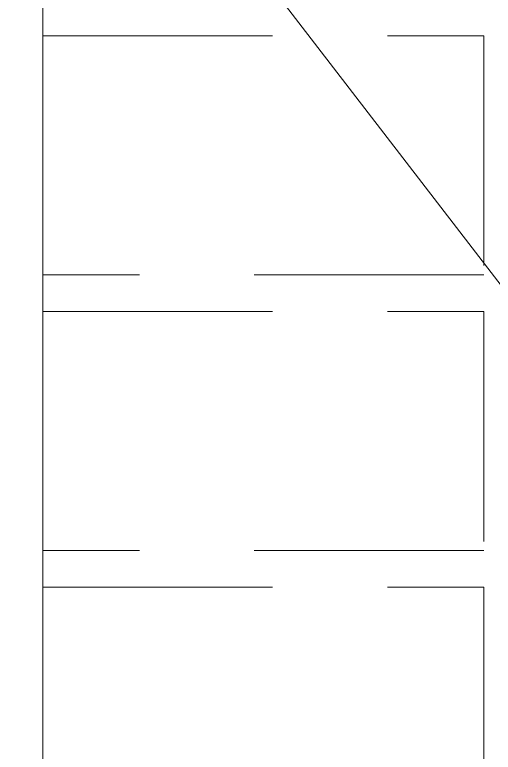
# Model space of a CAD drawing. Header units: millimetres. Extents: x 854812 to 1164625, y 589925 to 823301.
# Drawn here: x 1083788 to 1084309, y 645232 to 646034 of the extents above; entities that cross this region are included whole.
import ezdxf

# ---------------------------------------------------------------- set-up
doc = ezdxf.new("R2010")
doc.units = ezdxf.units.MM
doc.linetypes.add('НЕВИДИМАЯX2', pattern=[0.75, 0.5, -0.25])
for name, color, linetype, lineweight in [('окна', 132, 'Continuous', 18), ('УКАЗАТЕЛЬ', 6, 'Continuous', 13), ('ФАСАД', 7, 'Continuous', 13)]:
    doc.layers.add(name, color=color, linetype=linetype, lineweight=lineweight)

msp = doc.modelspace()

# ---------------------------------------------------------------- linework, layer by layer
at = {"layer": 'окна', "ltscale": 0.1, "elevation": -0.05}
msp.add_lwpolyline([(1083818.42, 649740.82), (1083818.42, 645110.17), (1086457.38, 645110.17), (1086457.38, 649740.82)], dxfattribs=at)
at = {"layer": 'УКАЗАТЕЛЬ', "color": 7}
msp.add_line((1084731.76, 645201.08, -0.05), (1082683.64, 647862.67, 491.42), dxfattribs=at)
at = {"layer": 'ФАСАД', "linetype": 'НЕВИДИМАЯX2', "ltscale": 500, "elevation": -0.05}
for points in [[(1084298.42, 645751.4), (1083818.42, 645751.4), (1083818.42, 646011.4), (1084298.42, 646011.4)], [(1084298.42, 645451.4), (1083818.42, 645451.4), (1083818.42, 645711.4), (1084298.42, 645711.4)], [(1084298.42, 645151.4), (1083818.42, 645151.4), (1083818.42, 645411.4), (1084298.42, 645411.4)]]:
    msp.add_lwpolyline(points, close=True, dxfattribs=at)

doc.saveas('drawing.dxf')
